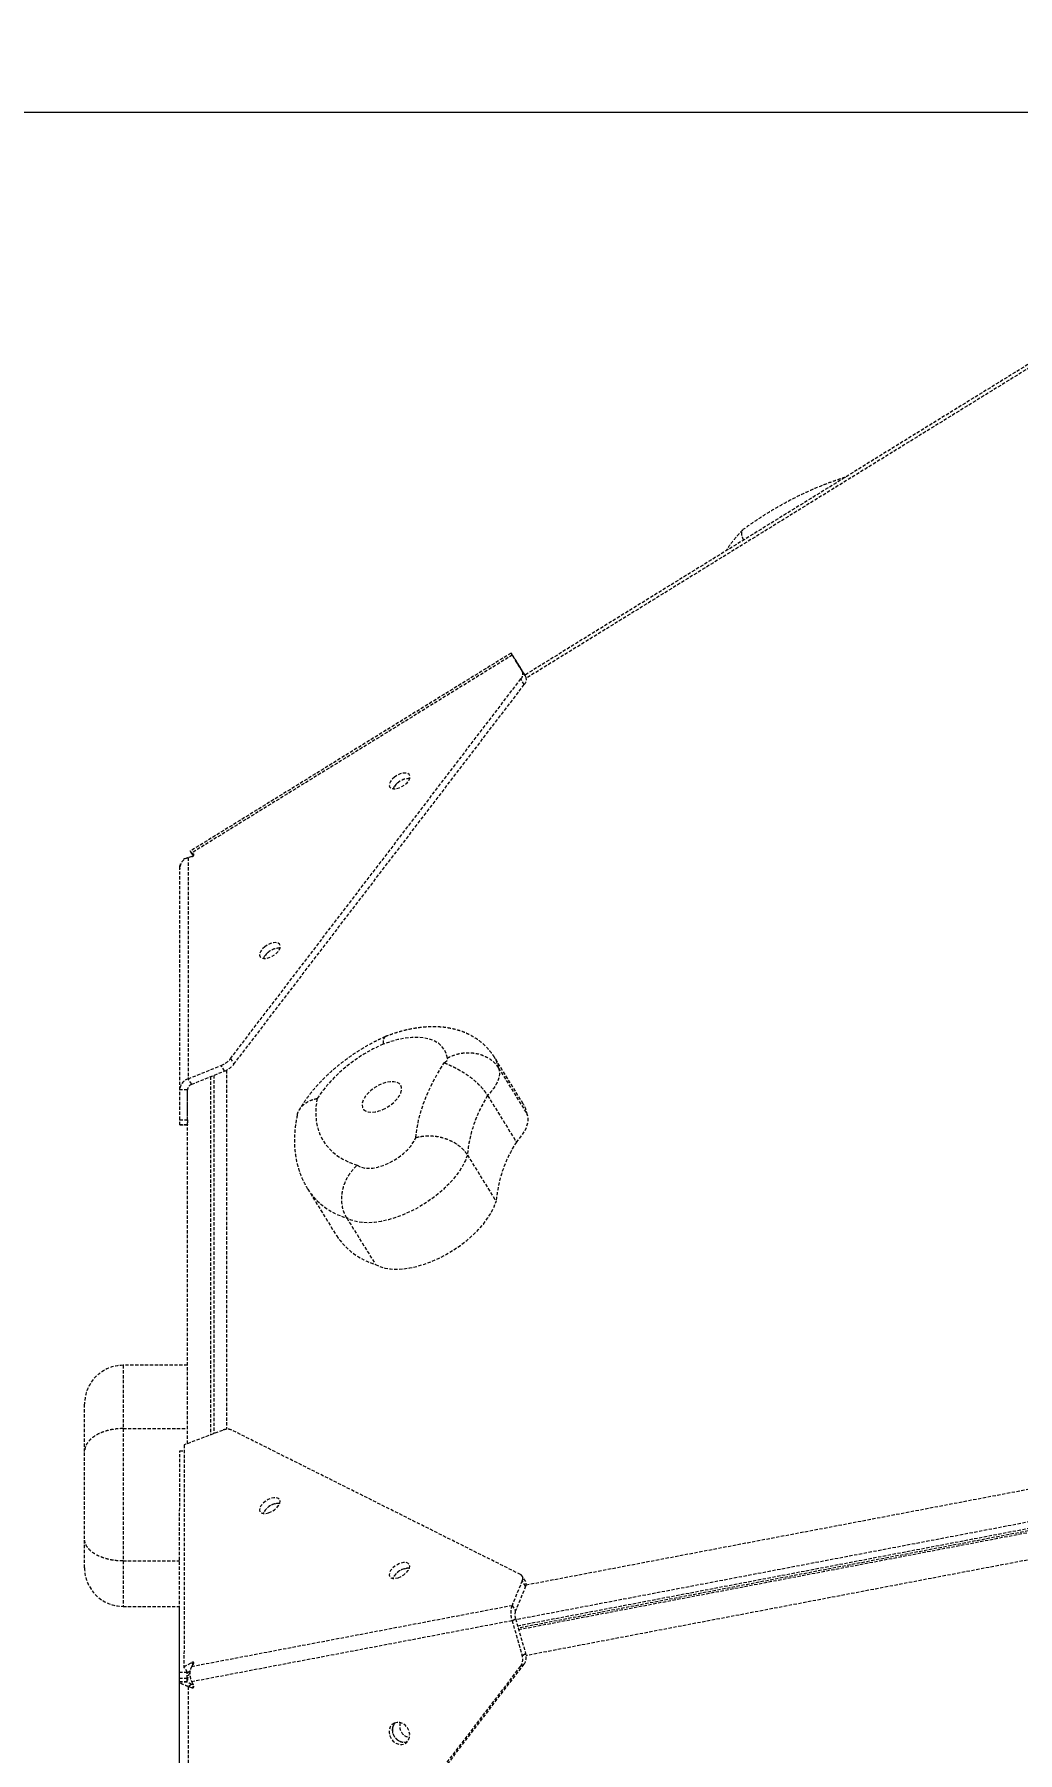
# Model space of a CAD drawing. Header units: millimetres. Extents: x -3960 to 3430, y -2884 to 2225.
# Drawn here: x -1703 to -1320, y 91 to 760 of the extents above; entities that cross this region are included whole.
import ezdxf

# ---------------------------------------------------------------- set-up
doc = ezdxf.new("R2010")
doc.units = ezdxf.units.MM
doc.linetypes.add('HIDDEN', pattern=[1.905, 1.27, -0.635])
for name, color, linetype in [('DIKOM_ОБЪЕКТ', 7, 'Continuous'), ('DIKOM_РАЗМЕР_ЗОНА', 7, 'Continuous'), ('DIKOM_РАЗМЕР_ОБЪЕКТА', 7, 'Continuous')]:
    doc.layers.add(name, color=color, linetype=linetype)
doc.styles.add('style1', font='arialbd.ttf', dxfattribs={"width": 0.8})
doc.dimstyles.new('1-50', dxfattribs={"dimtxt": 300, "dimasz": 200, "dimexe": 100, "dimexo": 0, "dimgap": 100, "dimtad": 1, "dimtxsty": 'style1', "dimcen": 200, "dimclrd": 7, "dimclre": 7, "dimclrt": 7, "dimadec": 1, "dimazin": 2, "dimtfac": 1, "dimtmove": 0, "dimatfit": 2, "dimfxl": 0, "dimlwd": 25, "dimlwe": 18, "dimarcsym": 0})

# ---------------------------------------------------------------- blocks, each defined once
blk = doc.blocks.new('*D2')
at = {"layer": 'Defpoints', "color": 0, "transparency": 16777216}
for p in [(1188.61, 729.83), (-1925.03, -767.19), (1470.26, -767.19)]:
    blk.add_point(p, dxfattribs=at)
at = {"layer": 'DIKOM_РАЗМЕР_ОБЪЕКТА', "color": 7, "lineweight": 18, "transparency": 16777216}
for p, q in [((1188.61, 729.83), (-2025.03, 729.83)), ((1470.26, -767.19), (-2025.03, -767.19))]:
    blk.add_line(p, q, dxfattribs=at)
at = {"layer": 'DIKOM_РАЗМЕР_ОБЪЕКТА', "color": 7, "lineweight": 25, "transparency": 16777216}
blk.add_line((-1925.03, 529.83), (-1925.03, -567.19), dxfattribs=at)
at = {"layer": 'DIKOM_РАЗМЕР_ОБЪЕКТА', "color": 7, "transparency": 16777216}
for points in [[(-1958.36, 529.83), (-1891.69, 529.83), (-1925.03, 729.83)], [(-1958.36, -567.19), (-1891.69, -567.19), (-1925.03, -767.19)]]:
    blk.add_solid(points, dxfattribs=at)
at = {"layer": 'DIKOM_РАЗМЕР_ОБЪЕКТА', "color": 7, "transparency": 16777216, "insert": (-2178.2, -18.68), "char_height": 300, "attachment_point": 5, "rotation": 90, "style": 'style1'}
blk.add_mtext('{\\fArial|b0|i0|c204|p34;1500}', dxfattribs=at)
blk = doc.blocks.new('*D3')
at = {"layer": 'Defpoints', "color": 0, "transparency": 16777216}
for p in [(1049.1, 2224.81), (-3510.19, -2267.17), (1391.3, -2267.17)]:
    blk.add_point(p, dxfattribs=at)
at = {"layer": 'DIKOM_РАЗМЕР_ЗОНА', "color": 7, "lineweight": 18, "transparency": 16777216}
for p, q in [((1049.1, 2224.81), (-3610.19, 2224.81)), ((1391.3, -2267.17), (-3610.19, -2267.17))]:
    blk.add_line(p, q, dxfattribs=at)
at = {"layer": 'DIKOM_РАЗМЕР_ЗОНА', "color": 7, "lineweight": 25, "transparency": 16777216}
blk.add_line((-3510.19, 2024.81), (-3510.19, -2067.17), dxfattribs=at)
at = {"layer": 'DIKOM_РАЗМЕР_ЗОНА', "color": 7, "transparency": 16777216}
for points in [[(-3543.52, 2024.81), (-3476.86, 2024.81), (-3510.19, 2224.81)], [(-3543.52, -2067.17), (-3476.86, -2067.17), (-3510.19, -2267.17)]]:
    blk.add_solid(points, dxfattribs=at)
at = {"layer": 'DIKOM_РАЗМЕР_ЗОНА', "color": 7, "transparency": 16777216, "insert": (-3763.36, -99.6), "char_height": 300, "attachment_point": 5, "rotation": 90, "style": 'style1'}
blk.add_mtext('{\\fArial|b0|i0|c204|p34;4500}', dxfattribs=at)

msp = doc.modelspace()

# ---------------------------------------------------------------- linework, layer by layer
at = {"layer": 'DIKOM_ОБЪЕКТ', "color": 7, "linetype": 'HIDDEN', "lineweight": 15}
for p, q in [((-1306.52706, 637.70906), (-1512.10862, 510.73931)), ((-1305.76033, 636.60277), (-1511.4631, 509.55815)), ((-1517.4074, 519.32058), (-1642.37996, 442.14142)), ((-1516.93668, 518.55807), (-1641.62999, 441.55138)), ((-1516.93668, 518.55807), (-1512.97581, 512.14322)), ((-1516.93668, 518.55807), (-1515.59569, 516.38683)), ((-1516.93629, 518.55804), (-1515.5955, 516.38681)), ((-1512.97384, 512.14304), (-1516.93629, 518.55804)), ((-1515.59569, 516.38683), (-1511.63483, 509.97197)), ((-1512.10754, 510.73997), (-1515.5955, 516.38681)), ((-1626.60406, 361.44519), (-1513.61209, 509.25078)), ((-1512.27113, 507.07958), (-1513.61209, 509.25078)), ((-1512.97581, 512.14322), (-1511.63483, 509.97197)), ((-1512.10745, 510.74003), (-1512.97384, 512.14304)), ((-1625.2631, 359.274), (-1512.27113, 507.07958)), ((-1642.36024, 442.15339), (-1641.2154, 440.29962)), ((-1646.36898, 349.24626), (-1646.33919, 435.3907)), ((-1646.33901, 435.39172), (-1646.33854, 437.05522)), ((-1646.01823, 437.05514), (-1646.33854, 437.05522)), ((-1644.62677, 438.8986), (-1644.62672, 439.29445)), ((-1644.62672, 439.29445), (-1643.02207, 439.73115)), ((-1644.4678, 439.03714), (-1644.62672, 439.29445)), ((-1643.02112, 439.73159), (-1643.05097, 353.58718)), ((-1641.60586, 440.11682), (-1643.02112, 439.73159)), ((-1641.62999, 441.55138), (-1640.92258, 441.01058)), ((-1640.97627, 440.49292), (-1641.62999, 441.55138)), ((-1640.82016, 440.84475), (-1640.92258, 441.01058)), ((-1626.60406, 361.44519), (-1625.2631, 359.274)), ((-1512.72486, 343.85886), (-1523.89969, 361.95245)), ((-1643.05097, 353.58718), (-1630.22294, 358.77143)), ((-1641.70998, 351.41594), (-1628.88195, 356.60019)), ((-1633.0913, 354.89905), (-1633.13388, 215.37477)), ((-1628.88195, 356.60019), (-1630.22294, 358.77143)), ((-1628.1156, 356.95335), (-1628.15827, 217.07628)), ((-1522.26439, 357.74492), (-1511.08956, 339.65133)), ((-1646.37144, 337.64475), (-1646.36898, 349.24626)), ((-1643.369, 349.24546), (-1646.36898, 349.24626)), ((-1643.39603, 211.45998), (-1643.35397, 349.48775)), ((-1643.37146, 337.64396), (-1643.369, 349.24546)), ((-1641.70998, 351.41594), (-1643.05097, 353.58718)), ((-1634.35247, 354.38937), (-1634.39501, 214.89368)), ((-1526.5176, 347.0048), (-1515.34277, 328.91121)), ((-1643.37172, 335.58295), (-1646.37173, 335.58372)), ((-1646.35821, 335.58276), (-1646.37173, 335.58372)), ((-1646.37144, 337.64475), (-1643.37146, 337.64396)), ((-1646.35821, 335.58276), (-1643.3582, 335.58198)), ((-1643.3582, 335.58198), (-1643.37172, 335.58295)), ((-1534.40419, 323.88604), (-1523.22936, 305.79245)), ((-1596.53698, 310.60585), (-1585.36215, 292.51226)), ((-1581.37223, 299.38723), (-1570.1974, 281.29364)), ((-1643.38675, 241.99469), (-1668.38674, 242.00228)), ((-1668.39427, 217.36024), (-1643.39425, 217.3526)), ((-1629.75492, 216.66378), (-1644.67132, 210.97351)), ((-1513.70254, 160.50788), (-1626.2904, 216.85413)), ((-1646.42097, 122.34399), (-1646.38313, 208.73436)), ((-1646.38313, 208.73436), (-1644.6723, 208.73377)), ((-1644.67132, 210.97351), (-1644.70915, 124.58311)), ((-1511.55571, 156.50889), (-1308.0689, 195.30708)), ((-1311.53885, 181.80277), (-1515.56815, 142.90113)), ((-1514.89816, 140.60199), (-1310.79777, 179.51717)), ((-1310.49244, 178.57545), (-1514.6221, 139.65467)), ((-1514.46395, 139.1119), (-1310.31748, 178.03588)), ((-1307.04461, 167.94168), (-1511.56563, 128.94631)), ((-1668.40998, 165.79964), (-1646.40196, 165.79292)), ((-1513.06829, 158.12913), (-1517.03561, 148.51123)), ((-1511.72751, 155.95772), (-1515.69483, 146.33981)), ((-1511.72751, 155.95772), (-1513.06829, 158.12913)), ((-1511.72675, 157.77394), (-1513.06756, 159.94533)), ((-1668.41539, 148.12681), (-1646.40969, 148.1201)), ((-1646.44566, 48.80886), (-1646.41536, 148.1201)), ((-1641.71268, 124.74829), (-1517.03561, 148.51123)), ((-1517.03561, 148.51123), (-1515.69483, 146.33981)), ((-1517.03783, 142.51087), (-1641.71489, 118.74793)), ((-1517.03783, 142.51087), (-1515.69593, 143.33964)), ((-1517.03783, 142.51087), (-1513.07913, 128.92613)), ((-1515.69593, 143.33964), (-1511.73723, 129.75491)), ((-1513.07913, 128.92613), (-1511.73723, 129.75491)), ((-1646.42163, 120.01008), (-1646.42097, 122.34399)), ((-1643.42096, 122.34293), (-1646.42097, 122.34399)), ((-1644.70915, 124.58311), (-1641.68738, 126.20269)), ((-1643.36839, 122.41173), (-1644.70915, 124.58311)), ((-1643.42164, 120.009), (-1643.42096, 122.34293)), ((-1643.42096, 122.34293), (-1643.4209, 122.49681)), ((-1643.36839, 122.41173), (-1642.31931, 122.97397)), ((-1641.00461, 125.86098), (-1641.71268, 124.74829)), ((-1641.24404, 125.48468), (-1641.68738, 126.20269)), ((-1626.70782, -23.03973), (-1513.71581, 124.76007)), ((-1625.36592, -22.21096), (-1512.37394, 125.58882)), ((-1512.37394, 125.58882), (-1513.71581, 124.76007)), ((-1646.46829, -20.79389), (-1646.42225, 118.58787)), ((-1646.42225, 118.58787), (-1646.42209, 118.7746)), ((-1643.42226, 118.58684), (-1646.42225, 118.58787)), ((-1643.42208, 118.77354), (-1646.42209, 118.7746)), ((-1643.42164, 120.009), (-1646.42163, 120.01008)), ((-1643.42226, 118.58684), (-1643.42208, 118.77354)), ((-1643.10605, 116.92823), (-1643.15207, -22.45355)), ((-1641.76415, 117.75701), (-1643.10605, 116.92823)), ((-1641.69104, 116.40688), (-1643.10605, 116.92823)), ((-1641.11364, 117.51733), (-1641.76415, 117.75701)), ((-1641.71489, 118.74793), (-1641.00779, 117.30062)), ((-1640.90238, 116.89397), (-1641.69104, 116.40688))]:
    msp.add_line(p, q, dxfattribs=at)
at = {"layer": 'DIKOM_ОБЪЕКТ', "color": 7, "linetype": 'HIDDEN', "lineweight": 15, "flags": 128}
for points in [[(-1516.93668, 518.55807), (-1517.13967, 518.88681), (-1517.28749, 519.12625), (-1517.37731, 519.27177), (-1517.4074, 519.32058), (-1517.3772, 519.27177), (-1517.28728, 519.12624), (-1517.13936, 518.8868), (-1516.93629, 518.55804)], [(-1515.59569, 516.38683), (-1515.69722, 516.55125), (-1515.77111, 516.67094), (-1515.81601, 516.74367), (-1515.83106, 516.76808), (-1515.81597, 516.7437), (-1515.77101, 516.67094), (-1515.69705, 516.55121), (-1515.5955, 516.38681)], [(-1562.7524, 471.04815), (-1563.66109, 470.22226), (-1564.33638, 469.34114), (-1564.72355, 468.47614), (-1564.79123, 467.69734), (-1564.53393, 467.06785), (-1563.97247, 466.63859), (-1563.15239, 466.44445), (-1562.14013, 466.50113), (-1561.01764, 466.80397), (-1559.87591, 467.32852), (-1558.80741, 468.03222), (-1557.89868, 468.85806), (-1557.22339, 469.73918), (-1556.83623, 470.60418), (-1556.76858, 471.38302), (-1557.02588, 472.01253), (-1557.58731, 472.44172), (-1558.40738, 472.63587), (-1559.41967, 472.57924), (-1560.54216, 472.2764), (-1561.6839, 471.75186), (-1562.7524, 471.04815)], [(-1613.24576, 404.99743), (-1614.15448, 404.17158), (-1614.82974, 403.29042), (-1615.21691, 402.42541), (-1615.2846, 401.64662), (-1615.02728, 401.01713), (-1614.46586, 400.58792), (-1613.64578, 400.39378), (-1612.63348, 400.45041), (-1611.51099, 400.75325), (-1610.36927, 401.27779), (-1609.30076, 401.9815), (-1608.39204, 402.80734), (-1607.71679, 403.68851), (-1607.32961, 404.55351), (-1607.26195, 405.33229), (-1607.51924, 405.9618), (-1608.08066, 406.391), (-1608.90074, 406.58514), (-1609.91304, 406.52851), (-1611.03553, 406.22567), (-1612.17725, 405.70114), (-1613.24576, 404.99743)], [(-1542.19665, 361.59887), (-1542.60417, 363.31758), (-1543.32973, 364.866), (-1544.36418, 366.22469), (-1545.69454, 367.3766), (-1547.30416, 368.30728), (-1549.17283, 369.0051), (-1551.2771, 369.46123), (-1553.59061, 369.67001), (-1556.0843, 369.6288), (-1558.72698, 369.33815), (-1561.4854, 368.80166), (-1564.32499, 368.02602), (-1567.2102, 367.02107)], [(-1543.36617, 359.94201), (-1543.04265, 360.08865), (-1542.73652, 360.28297), (-1542.46885, 360.51162), (-1542.25806, 360.75887), (-1542.11868, 361.00769), (-1542.06027, 361.24097), (-1542.08687, 361.44263), (-1542.19665, 361.59887)], [(-1554.45635, 330.67899), (-1554.06467, 334.08554), (-1553.38153, 337.58902), (-1552.40935, 341.17721), (-1551.15151, 344.83758), (-1549.61242, 348.55733), (-1547.79744, 352.3234), (-1545.71294, 356.12275), (-1543.36617, 359.94201)], [(-1522.26439, 357.74492), (-1521.98748, 356.63742), (-1521.95006, 355.4199), (-1522.1527, 354.11227), (-1522.59206, 352.73599), (-1523.26098, 351.31363), (-1524.14846, 349.86851), (-1525.23996, 348.42432), (-1526.5176, 347.0048)], [(-1567.28615, 341.6058), (-1565.74334, 342.38752), (-1564.28058, 343.33774), (-1562.95765, 344.41751), (-1561.82875, 345.58263), (-1560.94014, 346.78542), (-1560.32815, 347.97661), (-1560.01788, 349.10748), (-1560.02199, 350.13169), (-1560.34032, 351.00729), (-1560.95985, 351.69848), (-1561.85521, 352.17694), (-1562.98976, 352.4231), (-1564.31703, 352.42688), (-1565.78268, 352.18805), (-1567.32671, 351.7165), (-1568.88594, 351.03148), (-1570.39648, 350.16104), (-1571.79654, 349.14082), (-1573.02875, 348.01256), (-1574.04271, 346.82251), (-1574.79685, 345.61933), (-1575.26039, 344.45237), (-1575.41426, 343.36926), (-1575.25221, 342.41444), (-1574.78088, 341.62702), (-1574.01952, 341.03919), (-1572.9993, 340.67498), (-1571.76207, 340.5494), (-1570.35839, 340.66749), (-1568.84577, 341.02451), (-1567.28615, 341.6058)], [(-1592.91458, 345.87231), (-1593.33583, 342.80197), (-1593.43295, 339.8502), (-1593.20539, 337.03283), (-1592.65436, 334.365), (-1591.78288, 331.86098), (-1590.59555, 329.53416), (-1589.09877, 327.39707), (-1587.30056, 325.4612), (-1585.21056, 323.73686), (-1582.84001, 322.23336), (-1580.20157, 320.95871), (-1577.30945, 319.91976)], [(-1646.37173, 335.58372), (-1646.37177, 335.61838), (-1646.37175, 335.72186), (-1646.37178, 335.89278), (-1646.37175, 336.12868), (-1646.37171, 336.42637), (-1646.37163, 336.78168), (-1646.37155, 337.18967), (-1646.37144, 337.64475)], [(-1643.37146, 337.64396), (-1643.37154, 337.18889), (-1643.37163, 336.7809), (-1643.37171, 336.4256), (-1643.37174, 336.1279), (-1643.37177, 335.89201), (-1643.37177, 335.72107), (-1643.37176, 335.6176), (-1643.37172, 335.58295)], [(-1515.34277, 328.91121), (-1514.06517, 330.33078), (-1512.97366, 331.77497), (-1512.08615, 333.22004), (-1511.41723, 334.6424), (-1510.97787, 336.01868), (-1510.77523, 337.32631), (-1510.81268, 338.54388), (-1511.08956, 339.65133)], [(-1577.30945, 319.91976), (-1576.14757, 319.2613), (-1574.71847, 318.85224), (-1573.06124, 318.70379), (-1571.22122, 318.81991), (-1569.2489, 319.19758), (-1567.19818, 319.82633), (-1565.12523, 320.68894), (-1563.08689, 321.76191), (-1561.13889, 323.01574), (-1559.33464, 324.41618), (-1557.72344, 325.92479), (-1556.34954, 327.50037), (-1555.25048, 329.09971), (-1554.45635, 330.67899)], [(-1534.40419, 323.88604), (-1535.20902, 321.74306), (-1536.31562, 319.54794), (-1537.71032, 317.32767), (-1539.37597, 315.10974), (-1541.29196, 312.92138), (-1543.43473, 310.78967), (-1545.7778, 308.74084), (-1548.29235, 306.80013), (-1550.94732, 304.99155), (-1553.71002, 303.33733), (-1556.54634, 301.85789), (-1559.42131, 300.57147), (-1562.29953, 299.49392), (-1565.14547, 298.63856), (-1567.924, 298.01587), (-1570.60097, 297.63364), (-1573.1433, 297.49647), (-1575.51965, 297.60612), (-1577.70074, 297.96121), (-1579.65965, 298.55734), (-1581.37223, 299.38723)], [(-1570.1974, 281.29364), (-1568.48483, 280.46375), (-1566.52592, 279.86762), (-1564.34482, 279.51253), (-1561.96847, 279.40288), (-1559.42615, 279.54005), (-1556.7492, 279.92233), (-1553.97064, 280.54497), (-1551.1247, 281.40033), (-1548.24648, 282.47789), (-1545.37151, 283.7643), (-1542.53519, 285.24374), (-1539.77249, 286.89797), (-1537.11753, 288.70654), (-1534.60297, 290.64725), (-1532.2599, 292.69608), (-1530.11713, 294.82779), (-1528.20114, 297.01615), (-1526.53553, 299.23413), (-1525.1408, 301.45435), (-1524.0342, 303.64947), (-1523.22936, 305.79245)], [(-1668.38674, 242.00228), (-1668.38673, 241.94595), (-1668.38687, 241.54157), (-1668.38713, 240.74928), (-1668.3875, 239.57275), (-1668.38796, 238.01756), (-1668.38854, 236.09108), (-1668.38924, 233.8024), (-1668.39003, 231.16226), (-1668.39094, 228.18318), (-1668.39197, 224.87919), (-1668.39306, 221.26585), (-1668.39427, 217.36024)], [(-1683.39701, 208.38642), (-1683.39597, 211.66703), (-1683.39507, 214.6669), (-1683.39428, 217.37002), (-1683.39352, 219.76179), (-1683.39289, 221.8294), (-1683.39235, 223.56181), (-1683.39195, 224.94973), (-1683.39161, 225.98565), (-1683.39142, 226.66412), (-1683.39132, 226.98139), (-1683.39131, 227.00683)], [(-1668.39427, 217.36024), (-1668.39551, 213.30188), (-1668.39676, 209.084), (-1668.3981, 204.74025), (-1668.39943, 200.30522), (-1668.40085, 195.81423), (-1668.40221, 191.30302), (-1668.40359, 186.80757), (-1668.40493, 182.36364), (-1668.40626, 178.00671), (-1668.40753, 173.77145), (-1668.40879, 169.69157), (-1668.40998, 165.79964)], [(-1683.40736, 174.38082), (-1683.40641, 177.47901), (-1683.40541, 180.735), (-1683.4044, 184.11626), (-1683.40334, 187.58911), (-1683.40225, 191.11873), (-1683.40115, 194.67), (-1683.4001, 198.20744), (-1683.39901, 201.69572), (-1683.39798, 205.10004), (-1683.39701, 208.38642)], [(-1611.78209, 184.54065), (-1610.63672, 185.02366), (-1609.54629, 185.69561), (-1608.59922, 186.50209), (-1607.87215, 187.37774), (-1607.42406, 188.25164), (-1607.29122, 189.05296), (-1607.48436, 189.7168), (-1607.98788, 190.18939), (-1608.761, 190.43244), (-1609.74102, 190.42621), (-1610.84859, 190.17129), (-1611.99399, 189.68827), (-1613.08439, 189.01633), (-1614.03148, 188.20984), (-1614.75855, 187.33419), (-1615.20666, 186.46031), (-1615.3395, 185.659), (-1615.14634, 184.99513), (-1614.6428, 184.52255), (-1613.86972, 184.27952), (-1612.88968, 184.28572), (-1611.78209, 184.54065)], [(-1609.50781, 187.99988), (-1608.40026, 188.25482), (-1607.42079, 188.26109)], [(-1683.41079, 163.13138), (-1683.4108, 163.13571), (-1683.41072, 163.37293), (-1683.41055, 163.96964), (-1683.41026, 164.91835), (-1683.40985, 166.20718), (-1683.40936, 167.81993), (-1683.40879, 169.73639), (-1683.40809, 171.93253), (-1683.40736, 174.38082)], [(-1668.40998, 165.79964), (-1668.41091, 162.74527), (-1668.41177, 159.9274), (-1668.41254, 157.36868), (-1668.41326, 155.08983), (-1668.41387, 153.10924), (-1668.41435, 151.44287), (-1668.41477, 150.10422), (-1668.41506, 149.10405), (-1668.41527, 148.45047), (-1668.41538, 148.14875), (-1668.41539, 148.12681)], [(-1561.32266, 159.28749), (-1560.17725, 159.77049), (-1559.08686, 160.44246), (-1558.13975, 161.24892), (-1557.4127, 162.1246), (-1556.96462, 162.99846), (-1556.83175, 163.79979), (-1557.02493, 164.46364), (-1557.52844, 164.93621), (-1558.30153, 165.17927), (-1559.28157, 165.17307), (-1560.38916, 164.91814), (-1561.53453, 164.43513), (-1562.62495, 163.76315), (-1563.57206, 162.95669), (-1564.2991, 162.08105), (-1564.74719, 161.20714), (-1564.88005, 160.40582), (-1564.68689, 159.74199), (-1564.18337, 159.26939), (-1563.41025, 159.02635), (-1562.43021, 159.03255), (-1561.32266, 159.28749)], [(-1559.04838, 162.74673), (-1557.94079, 163.00166), (-1556.96134, 163.00795)], [(-1562.8512, 102.68354), (-1563.75984, 102.08203), (-1564.43514, 101.20231), (-1564.82236, 100.11562), (-1564.89016, 98.91004), (-1564.63303, 97.6832), (-1564.07182, 96.5345), (-1563.25199, 95.55701), (-1562.23992, 94.82992), (-1561.11767, 94.41212), (-1559.97611, 94.3375), (-1558.90774, 94.61203), (-1557.9991, 95.21354), (-1557.32381, 96.09329), (-1556.93658, 97.17996), (-1556.86878, 98.38553), (-1557.12591, 99.61237), (-1557.68712, 100.76107), (-1558.50695, 101.73856), (-1559.51902, 102.46565), (-1560.64127, 102.88345), (-1561.78284, 102.9581), (-1562.8512, 102.68354)], [(-1557.89462, 95.31565), (-1558.63421, 95.16628), (-1559.77577, 95.24089), (-1560.89802, 95.65869), (-1561.91009, 96.38578), (-1562.72992, 97.36327), (-1563.29113, 98.51197), (-1563.54826, 99.73881), (-1563.48046, 100.94439), (-1563.09324, 102.03108), (-1562.52242, 102.8087)]]:
    msp.add_lwpolyline(points, dxfattribs=at)
at = {"layer": 'DIKOM_ОБЪЕКТ', "color": 7, "linetype": 'HIDDEN', "lineweight": 15}
for centre, radius, start, end in [((-1515.47482, 511.17675), 2.67938, 314.04373327, 21.14365875), ((-1514.13375, 509.00554), 2.67929, 314.04220629, 21.14358057), ((-1558.21183, 464.35681), 5.53792, 125.29306627, 157.64249176), ((-1557.1104, 463.60827), 6.84903, 88.09485872, 155.15981682), ((-1557.247, 464.17603), 6.28017, 86.69875466, 131.53714994), ((-1608.70457, 398.30574), 5.53862, 125.29609064, 157.64155066), ((-1607.60002, 397.56593), 6.84089, 88.1229193, 155.41673524), ((-1607.74044, 398.1253), 6.28018, 86.69808086, 131.53635447), ((-1633.49072, 366.98023), 8.83531, 291.70663203, 321.20999904), ((-1543.66894, 312.21379), 59.64921, 113.24487718, 145.64809149), ((-1534.60211, 355.3713), 12.56397, 10.88993991, 31.58962961), ((-1632.14964, 364.80868), 8.835, 291.70683698, 321.21130686), ((-1641.50358, 348.96589), 4.87347, 108.51258321, 176.70202627), ((-1640.93621, 349.10522), 2.43683, 108.51371483, 176.7006716), ((-1483.92083, 319.56903), 50.6676, 147.21518245, 175.11233), ((-1523.4273, 337.2777), 12.564, 10.88995403, 31.58824199), ((-1472.74601, 301.47544), 50.6676, 147.21518245, 175.11233), ((-1574.10385, 325.07119), 26.69261, 212.82255364, 254.19885994), ((-1562.45544, 307.6176), 27.43882, 213.40199256, 253.61121467), ((-1668.39131, 227.00229), 15, 89.98252559, 179.98252559), ((-1627.79096, 212.54186), 4.56589, 70.81332567, 115.4761986), ((-1607.67669, 181.40421), 6.84415, 87.90744064, 155.13698561), ((-1607.7678, 181.54362), 6.68663, 105.0833019, 155.84883473), ((-1668.4108, 163.12681), 15, 179.98252559, 269.98252559), ((-1557.21104, 156.15797), 6.84301, 87.94170204, 155.20147878), ((-1557.30715, 156.28906), 6.68829, 105.09026903, 155.84195838), ((-1514.53583, 159.01177), 1.71252, 328.97559297, 60.88361509), ((-1513.46942, 156.86655), 1.96475, 332.44684906, 27.50545067), ((-1507.86018, 145.50766), 9.65453, 161.87419291, 198.08346873), ((-1511.10715, 144.83805), 4.82723, 161.87432584, 198.08381992), ((-1517.5392, 127.47606), 4.68987, 324.6113801, 18.01055416), ((-1516.19723, 128.30484), 4.68981, 324.61053562, 18.01078144), ((-1637.19008, 118.97164), 6.23611, 148.39308419, 177.56055246), ((-1559.7665, 100.20086), 3.80778, 136.95515571, 181.40601613), ((-1556.26779, 101.51095), 4.50157, 162.49341476, 261.13466865), ((-1558.90981, 99.88543), 4.66861, 177.2745738, 282.76122156)]:
    msp.add_arc(centre, radius, start, end, dxfattribs=at)
for centre, major_axis, ratio, start_param, end_param in [((-1641.60569, 440.58874), (0.77077, 0.30986), 0.539276321, 4.498691197, 6.593086299), ((-1641.68761, 125.7308), (0.7531, 0.54405), 0.431133821, 5.457390684, 7.551785787), ((-1646.42184, 119.53816), (0.00026, 0.77062), 0.000075362, 3.277034123, 5.371429223), ((-1643.42184, 119.53711), (0.00026, 0.77062), 0.000075362, 3.277034127, 5.371429223), ((-1641.69079, 117.17044), (-0.62762, 0.69334), 0.688473377, 2.220705581, 4.315100683)]:
    msp.add_ellipse(centre, major_axis=major_axis, ratio=ratio, start_param=start_param, end_param=end_param, dxfattribs=at)
for points, knots in [([(-1387.37066, 587.77904), (-1387.45644, 587.75394), (-1389.08145, 587.27846), (-1392.25875, 586.15447), (-1396.8801, 584.40139), (-1401.47521, 582.43149), (-1406.02699, 580.28417), (-1410.52159, 577.95938), (-1414.94549, 575.46892), (-1419.28085, 572.81737), (-1423.3635, 570.13444), (-1425.93836, 568.27607), (-1427.14738, 567.40348)], [0, 0, 0, 0, 0.006281207, 0.118994456, 0.231354256, 0.343412773, 0.455228624, 0.566863901, 0.678381945, 0.789846792, 0.901323081, 1, 1, 1, 1]), ([(-1427.28463, 567.27899), (-1427.50371, 567.05022), (-1428.61864, 565.88598), (-1430.48015, 563.70488), (-1432.44731, 561.20157), (-1433.46791, 559.63126), (-1433.81804, 559.09255)], [0, 0, 0, 0, 0.0879242, 0.447465405, 0.810447533, 1, 1, 1, 1]), ([(-1426.9044, 563.3625), (-1426.9178, 563.39036), (-1427.18307, 563.94193), (-1427.46116, 564.84821), (-1427.68622, 565.99549), (-1427.62766, 566.82428), (-1427.37634, 567.12528), (-1427.26395, 567.25989)], [0, 0, 0, 0, 0.013645648, 0.27019475, 0.534133482, 0.791666059, 1, 1, 1, 1]), ([(-1642.36028, 442.15357), (-1642.36028, 442.15357), (-1642.36028, 442.15357), (-1642.24651, 442.07605), (-1641.84597, 441.73518), (-1641.62999, 441.55138)], [0, 0, 0, 0, 0.00005374, 0.460805579, 1, 1, 1, 1]), ([(-1643.02112, 439.73159), (-1643.53754, 439.52585), (-1644.48275, 439.14928), (-1645.49501, 438.15697), (-1646.19527, 436.90999), (-1646.28877, 435.92294), (-1646.33919, 435.3907)], [0, 0, 0, 0, 0.2731871933, 0.5000145523, 0.730397999, 1, 1, 1, 1]), ([(-1566.2979, 369.99978), (-1566.79337, 369.77881), (-1568.48229, 369.02561), (-1571.32708, 367.59645), (-1574.78999, 365.65914), (-1578.15712, 363.55172), (-1581.4133, 361.28991), (-1584.54224, 358.88181), (-1587.52776, 356.33621), (-1590.3542, 353.66029), (-1593.00457, 350.85999), (-1595.46368, 347.9408), (-1597.70093, 344.90496), (-1599.10282, 342.74191), (-1599.75656, 341.59428), (-1599.80372, 341.51149)], [0, 0, 0, 0, 0.0356982105, 0.1216839875, 0.2074527523, 0.2931480923, 0.3789155384, 0.4648672974, 0.5511624084, 0.637963292, 0.7254292709, 0.8137064755, 0.9028935787, 0.9929946732, 1, 1, 1, 1]), ([(-1566.25464, 369.99959), (-1566.27975, 369.99746), (-1566.51835, 369.9772), (-1566.82296, 369.56331), (-1567.16601, 368.66876), (-1567.22893, 367.67932), (-1567.21063, 367.03633), (-1567.2102, 367.02107)], [0, 0, 0, 0, 0.033767061, 0.320961306, 0.616467861, 0.990897984, 1, 1, 1, 1]), ([(-1523.91846, 361.94051), (-1523.99109, 362.0716), (-1524.49865, 362.9876), (-1525.69948, 364.52377), (-1527.50097, 366.50084), (-1529.53212, 368.23939), (-1531.7436, 369.75401), (-1534.13235, 371.03752), (-1536.68983, 372.08928), (-1539.41469, 372.90521), (-1542.30663, 373.47902), (-1545.3621, 373.80152), (-1548.56834, 373.86284), (-1551.89951, 373.65642), (-1555.31668, 373.18262), (-1558.77661, 372.45301), (-1562.23904, 371.47749), (-1564.73481, 370.6194), (-1566.06784, 370.09415), (-1566.26149, 370.01785)], [0, 0, 0, 0, 0.009821837, 0.068631721, 0.127021733, 0.185370545, 0.244113887, 0.303702849, 0.364601752, 0.427259022, 0.492046988, 0.559160163, 0.628494887, 0.699591838, 0.771741037, 0.844125462, 0.916215044, 0.987828274, 1, 1, 1, 1]), ([(-1542.19665, 361.59887), (-1542.18528, 361.6056), (-1541.21666, 362.17867), (-1539.39554, 362.95049), (-1536.66651, 363.5894), (-1534.17128, 363.79146), (-1531.69007, 363.62195), (-1529.33813, 363.09112), (-1527.13767, 362.20788), (-1525.1999, 361.00935), (-1523.51055, 359.52627), (-1522.68371, 358.34434), (-1522.26439, 357.74492)], [0, 0, 0, 0, 0.001681799, 0.143232113, 0.248865179, 0.357557197, 0.463117897, 0.571735488, 0.677272041, 0.785866457, 0.891403142, 1, 1, 1, 1]), ([(-1543.36617, 359.94201), (-1543.36248, 359.93903), (-1543.0846, 359.71478), (-1542.33084, 359.33994), (-1540.87935, 358.68794), (-1539.08934, 357.84318), (-1537.06037, 356.74576), (-1534.98057, 355.44493), (-1532.96409, 353.98411), (-1531.03329, 352.36075), (-1529.29088, 350.64104), (-1527.72994, 348.83163), (-1526.92556, 347.61953), (-1526.5176, 347.0048)], [0, 0, 0, 0, 0.001078207, 0.081255482, 0.164375398, 0.268223402, 0.375110969, 0.478071911, 0.583957363, 0.686485378, 0.791959777, 0.894488835, 1, 1, 1, 1]), ([(-1600.57768, 339.44538), (-1600.56285, 339.56033), (-1600.47354, 340.25293), (-1599.91499, 341.4159), (-1598.90783, 342.8599), (-1597.49743, 344.08569), (-1595.56908, 345.17609), (-1593.93155, 345.68037), (-1592.92608, 345.87013), (-1592.91458, 345.87231)], [0, 0, 0, 0, 0.0348704819, 0.2100982274, 0.3903116856, 0.5672280915, 0.7491461036, 0.9971302239, 1, 1, 1, 1]), ([(-1600.6004, 339.44956), (-1600.71387, 338.93489), (-1601.10977, 337.13913), (-1601.54472, 334.07687), (-1601.78506, 330.30363), (-1601.68289, 326.63209), (-1601.25583, 323.0909), (-1600.51564, 319.69562), (-1599.46913, 316.46418), (-1598.16761, 313.41419), (-1597.07037, 311.52948), (-1596.53157, 310.604)], [0, 0, 0, 0, 0.051364744, 0.179219838, 0.30507275, 0.427921464, 0.54769561, 0.664596164, 0.779022697, 0.891490723, 1, 1, 1, 1]), ([(-1554.45635, 330.67899), (-1554.44219, 330.683), (-1553.43652, 330.96801), (-1551.5871, 331.31245), (-1548.8257, 331.40316), (-1546.3183, 331.17058), (-1543.82911, 330.62177), (-1541.47438, 329.77922), (-1539.27285, 328.64846), (-1537.33568, 327.27587), (-1535.64752, 325.68365), (-1534.82257, 324.49094), (-1534.40419, 323.88604)], [0, 0, 0, 0, 0.002043591, 0.145146252, 0.250935827, 0.359758145, 0.465083142, 0.573433638, 0.678551684, 0.786707587, 0.891826184, 1, 1, 1, 1]), ([(-1581.37223, 299.38723), (-1581.71462, 300.01333), (-1582.40934, 301.28368), (-1583.03777, 303.47222), (-1583.34293, 305.81934), (-1583.28314, 308.24149), (-1582.86521, 310.70682), (-1582.10523, 313.10472), (-1581.00877, 315.409), (-1579.4717, 317.74686), (-1578.13758, 319.18559), (-1577.32165, 319.90894), (-1577.30945, 319.91976)], [0, 0, 0, 0, 0.105386714, 0.213830074, 0.319213601, 0.427651702, 0.533136299, 0.641665566, 0.747421672, 0.856222247, 0.997848854, 1, 1, 1, 1]), ([(-1668.39427, 217.36024), (-1669.21902, 217.33678), (-1670.89253, 217.28917), (-1673.32104, 216.90324), (-1675.63096, 216.29302), (-1677.71876, 215.46417), (-1679.5635, 214.43223), (-1681.08591, 213.24004), (-1682.26723, 211.90118), (-1683.15603, 210.29005), (-1683.39585, 209.08707), (-1683.397, 208.39435), (-1683.39701, 208.38642)], [0, 0, 0, 0, 0.1043105615, 0.2116556395, 0.3159642388, 0.4232774486, 0.5279865956, 0.6356769368, 0.74139362, 0.8501014602, 0.9982844567, 1, 1, 1, 1]), ([(-1668.40998, 165.79964), (-1669.24093, 165.82276), (-1670.92692, 165.86966), (-1673.37365, 166.24364), (-1675.7011, 166.83498), (-1677.80158, 167.63828), (-1679.65349, 168.63952), (-1681.1714, 169.79408), (-1682.33965, 171.09025), (-1683.18011, 172.60477), (-1683.40584, 173.73163), (-1683.40732, 174.36577), (-1683.40736, 174.38082)], [0, 0, 0, 0, 0.105773489, 0.214614282, 0.320387675, 0.429227185, 0.535021913, 0.64388053, 0.749729916, 0.858645009, 0.99664553, 1, 1, 1, 1]), ([(-1641.71268, 124.74829), (-1641.92843, 124.29257), (-1642.32331, 123.45847), (-1642.49815, 121.93708), (-1642.33043, 120.35559), (-1641.93053, 119.31112), (-1641.71489, 118.74793)], [0, 0, 0, 0, 0.273189105, 0.500014582, 0.730401453, 1, 1, 1, 1]), ([(-1643.10605, 116.92823), (-1643.62236, 117.10655), (-1644.56737, 117.43293), (-1645.57916, 117.92244), (-1646.27886, 118.29922), (-1646.37202, 118.48675), (-1646.42225, 118.58787)], [0, 0, 0, 0, 0.273186627, 0.500017561, 0.730404366, 1, 1, 1, 1]), ([(-1641.76415, 117.75701), (-1642.02127, 117.88582), (-1642.48791, 118.1196), (-1643.00131, 118.41285), (-1643.3531, 118.56156), (-1643.39788, 118.57793), (-1643.42226, 118.58684)], [0, 0, 0, 0, 0.275468538, 0.499925428, 0.727781221, 1, 1, 1, 1])]:
    msp.add_open_spline(points, degree=3, knots=knots, dxfattribs=at)

# ---------------------------------------------------------------- dimensions: what is measured, and where the dimension line sits
at = {"layer": 'DIKOM_РАЗМЕР_ЗОНА'}
dim = msp.add_linear_dim(base=(-3510.18905, -2267.17138), p1=(1049.09735, 2224.81299), p2=(1391.2989, -2267.17138), angle=90, text='{\\fArial|b0|i0|c204|p34;4500}', dimstyle='1-50', dxfattribs=at)
dim.commit()
dim.dimension.update_dxf_attribs({"geometry": '*D3', "text_midpoint": (-3510.18905, -99.59524), "dimtype": 160})
at = {"layer": 'DIKOM_РАЗМЕР_ОБЪЕКТА'}
dim = msp.add_linear_dim(base=(-1925.02807, -767.1931), p1=(1188.60911, 729.83344), p2=(1470.26477, -767.1931), angle=90, text='{\\fArial|b0|i0|c204|p34;1500}', dimstyle='1-50', dxfattribs=at)
dim.commit()
dim.dimension.update_dxf_attribs({"geometry": '*D2', "text_midpoint": (-1925.02807, -18.67983), "dimtype": 160})

doc.saveas('drawing.dxf')
